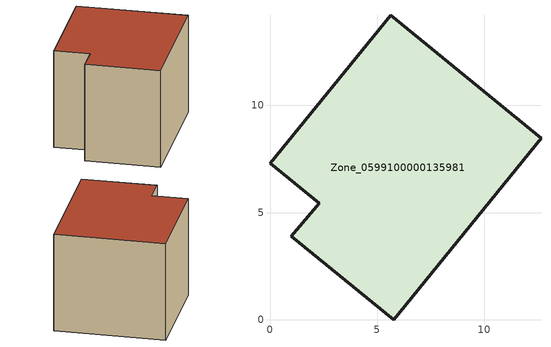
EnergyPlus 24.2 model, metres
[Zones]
Zone_0599100000135981
 floor ground (C_G): 5.63,14.21 12.65,8.47 5.77,0 0.99,3.9 2.3,5.44 0,7.3 z0
 wall outside (C_F): 12.65,8.47 5.63,14.21 0,7.3 2.3,5.44 0.99,3.9 5.77,0 12.65,8.47 z0:8.38
 roof outside (C_R): 5.77,0 12.65,8.47 5.63,14.21 0,7.3 2.3,5.44 0.99,3.9 z8.38
[BUILDING]
Pand.0599100000135981: North Axis=0; Terrain=City; Loads Convergence Tolerance Value=0.04; Temperature Convergence Tolerance Value=0.4; Solar Distribution=FullExterior; Maximum Number of Warmup Days=25; Minimum Number of Warmup Days=1
[Site:Location]
Rotterdam.The.Hague.AP_ZH_NLD Design_Conditions: Latitude=51.96; Longitude=4.45; Time Zone=1; Elevation=-4.5
[SITE:GROUNDTEMPERATURE:BUILDINGSURFACE]
18, 18, 18, 18, 18, 18, 18, 18, 18, 18, 18, 18
[MATERIAL] Thermal Absorptance=0.9; Solar Absorptance=0.7; Visible Absorptance=0.7
Name | Roughness | Thickness | Conductivity | Density | Specific Heat
G.TC.1946-1964 | MediumSmooth | 0.15 | 1 | 540 | 1210
F.TC.1946-1964 | Rough | 0.3 | 0.857143 | 1920 | 840
R.TC.1946-1964 | MediumRough | 0.2 | 0.235294 | 1500 | 1000
[CONSTRUCTION]
C_G: G.TC.1946-1964
C_F: F.TC.1946-1964
C_R: R.TC.1946-1964
[ZONE]
Zone_0599100000135981: Type=1; Multiplier=1; Ceiling Height=Autocalculate; Volume=Autocalculate; Floor Area=autocalculate; Part of Total Floor Area=Yes
[ZONEINFILTRATION:DESIGNFLOWRATE]
Infil_Zone_0599100000135981: Zone or ZoneList or Space or SpaceList=Zone_0599100000135981; Schedule=AlwaysOn; Design Flow Rate Calculation Method=Flow/Area; Flow Rate per Floor Area=0.003; Constant Term Coefficient=1; Temperature Term Coefficient=0; Velocity Term Coefficient=0; Velocity Squared Term Coefficient=0
[HVACTEMPLATE:ZONE:IDEALLOADSAIRSYSTEM]
Zone_0599100000135981: Maximum Heating Supply Air Temperature=50; Minimum Cooling Supply Air Temperature=13; Maximum Heating Supply Air Humidity Ratio=0.0156; Minimum Cooling Supply Air Humidity Ratio=0.0077; Heating Limit=NoLimit; Cooling Limit=NoLimit; Dehumidification Control Type=ConstantSensibleHeatRatio; Cooling Sensible Heat Ratio=0.7; Dehumidification Setpoint=60; Humidification Control Type=None; Humidification Setpoint=30; Outdoor Air Method=None; Outdoor Air Flow Rate per Person=0.00944; Outdoor Air Flow Rate per Zone Floor Area=0; Outdoor Air Flow Rate per Zone=0; Demand Controlled Ventilation Type=None; Outdoor Air Economizer Type=NoEconomizer; Heat Recovery Type=None; Sensible Heat Recovery Effectiveness=0.7; Latent Heat Recovery Effectiveness=0.65
[ZONECONTROL:THERMOSTAT]
ThermostatControl_Zone_0599100000135981: Zone or ZoneList=Zone_0599100000135981; Control Type Schedule=DualSetpointControlType; Control 1=Thermostat_Zone_0599100000135981; Temperature Difference Between Cutout And Setpoint=0
[THERMOSTATSETPOINT:DUALSETPOINT]
Thermostat_Zone_0599100000135981: Heating Setpoint Temperature Schedule=HeatingSetpoint_Zone_0599100000135981; Cooling Setpoint Temperature Schedule=CoolingSetpoint_Zone_0599100000135981
[SCHEDULE:COMPACT]
HeatingSetpoint_Zone_0599100000135981: Through: 12/31, For: AllDays, Until: 24:00, 21
CoolingSetpoint_Zone_0599100000135981: Through: 12/31, For: AllDays, Until: 24:00, 24
DualSetpointControlType: Through: 12/31, For: AllDays, Until: 24:00, 4
AlwaysOn: Through: 12/31, For: AllDays, Until: 24:00, 1
